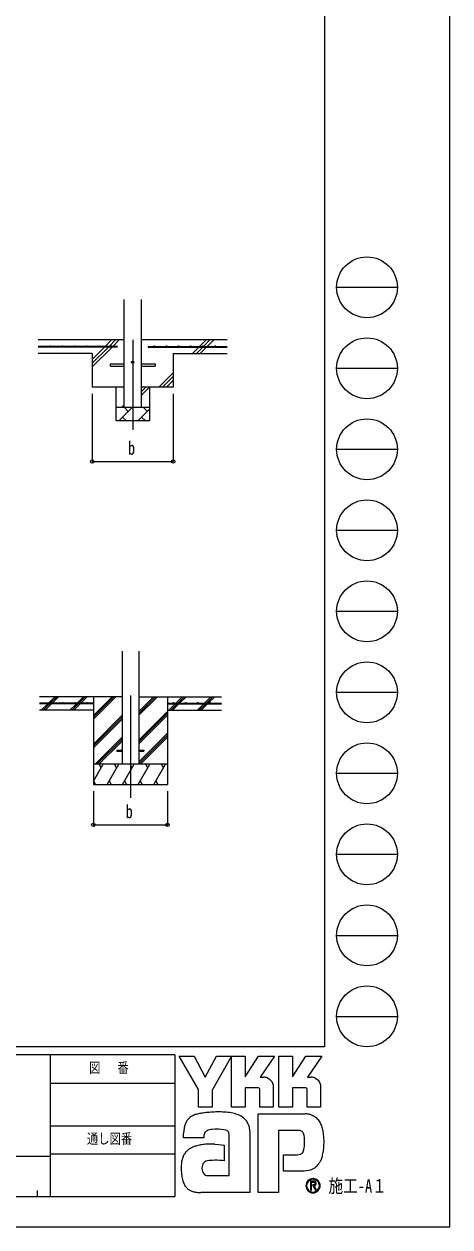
# Model space of a CAD drawing. Units: millimetres, scale not verified. Extents: x -12615 to 12615, y -8910 to 8910.
# Drawn here: x 9458 to 12615, y -8910 to 0 of the extents above; entities that cross this region are included whole.
import ezdxf
from ezdxf.enums import TextEntityAlignment as Align

# ---------------------------------------------------------------- set-up
doc = ezdxf.new("R2010")
doc.units = ezdxf.units.MM
doc.header["$LTSCALE"] = 40
for name, color, linetype in [('0-3_YKK_12', 2, 'Continuous'), ('0-4_YKK_13', 4, 'Continuous'), ('0-5_YKK_A1', 4, 'Continuous'), ('0-6_YKK_D', 6, 'Continuous'), ('0-7_YKK_ZWAK', 7, 'Continuous')]:
    doc.layers.add(name, color=color, linetype=linetype)
doc.styles.add('ＭＳ ゴシック', font='')
doc.styles.get('ＭＳ ゴシック').set_extended_font_data('MS Gothic')

msp = doc.modelspace()

# ---------------------------------------------------------------- linework, layer by layer
at = {"layer": '0-3_YKK_12'}
for p, q in [((10263.65, -2340.08), (10263.65, -3006.03)), ((10246.58, -4972.97), (10246.58, -5732.18))]:
    msp.add_line(p, q, dxfattribs=at)
at = {"layer": '0-4_YKK_13'}
for p, q in [((10098.65, -2517.08), (10201.15, -2517.08)), ((10098.65, -2533.08), (10098.65, -2517.08)), ((10098.65, -2533.08), (10201.15, -2533.08)), ((10326.15, -2517.08), (10428.65, -2517.08)), ((10326.15, -2533.08), (10428.65, -2533.08)), ((10428.65, -2517.08), (10428.65, -2533.08)), ((10146.58, -5377.68), (10146.58, -5386.68)), ((10146.58, -5377.68), (10184.08, -5377.68)), ((10146.58, -5386.68), (10184.08, -5386.68)), ((10309.08, -5377.68), (10346.58, -5377.68)), ((10309.08, -5386.68), (10346.58, -5386.68)), ((10346.58, -5377.68), (10346.58, -5386.68))]:
    msp.add_line(p, q, dxfattribs=at)
msp.add_circle((10263.65, -2505.08), 8, dxfattribs=at)
at = {"layer": '0-5_YKK_A1'}
for p, q in [((10201.15, -2840.08), (10201.15, -2040.08)), ((10326.15, -2040.08), (10326.15, -2840.08)), ((10201.15, -2340.08), (9563.65, -2340.08)), ((10148.65, -2387.58), (9563.65, -2387.58)), ((10148.65, -2392.58), (9563.65, -2392.58)), ((9963.65, -2540.08), (10111.15, -2392.58)), ((9963.65, -2483.52), (10054.58, -2392.58)), ((9963.65, -2511.8), (10082.86, -2392.58)), ((10059.58, -2387.58), (10107.08, -2340.08)), ((10087.86, -2387.58), (10135.36, -2340.08)), ((10116.15, -2387.58), (10163.65, -2340.08)), ((10148.65, -2387.58), (10148.65, -2392.58)), ((10963.65, -2340.08), (10326.15, -2340.08)), ((10378.65, -2387.58), (10963.65, -2387.58)), ((10378.65, -2387.58), (10378.65, -2392.58)), ((10378.65, -2392.58), (10963.65, -2392.58)), ((10707.08, -2440.08), (10754.58, -2392.58)), ((10735.36, -2440.08), (10782.86, -2392.58)), ((10759.58, -2387.58), (10807.08, -2340.08)), ((10763.65, -2440.08), (10811.15, -2392.58)), ((10787.86, -2387.58), (10835.36, -2340.08)), ((10816.15, -2387.58), (10863.65, -2340.08)), ((9963.65, -2440.08), (9563.65, -2440.08)), ((9963.65, -2440.08), (9963.65, -2690.08)), ((10563.65, -2440.08), (10563.65, -2690.08)), ((10563.65, -2440.08), (10963.65, -2440.08)), ((10457.08, -2690.08), (10563.65, -2583.52)), ((10485.36, -2690.08), (10563.65, -2611.8)), ((10513.65, -2690.08), (10563.65, -2640.08)), ((10201.15, -2690.08), (9963.65, -2690.08)), ((10138.65, -2690.08), (10138.65, -2940.08)), ((10326.15, -2751.75), (10387.81, -2690.08)), ((10326.15, -2723.47), (10359.53, -2690.08)), ((10563.65, -2690.08), (10326.15, -2690.08)), ((10388.65, -2690.08), (10388.65, -2940.08)), ((10388.65, -2840.08), (10138.65, -2840.08)), ((10159.38, -2940.08), (10259.38, -2840.08)), ((10181.24, -2840.08), (10201.15, -2820.18)), ((10230.83, -2868.64), (10202.27, -2840.08)), ((10372.25, -2868.64), (10343.7, -2840.08)), ((10388.65, -2940.08), (10138.65, -2940.08)), ((10187.93, -2911.53), (10216.49, -2940.08)), ((10300.8, -2940.08), (10388.65, -2852.24)), ((10329.36, -2911.53), (10357.91, -2940.08)), ((10184.08, -4645.83), (10184.08, -5482.18)), ((10309.08, -4645.83), (10309.08, -5482.18)), ((10184.08, -4982.18), (9571.58, -4982.18)), ((9638.42, -5029.68), (9685.92, -4982.18)), ((9657.42, -5024.83), (9700.06, -4982.18)), ((9666.7, -5029.68), (9714.2, -4982.18)), ((9850.55, -5029.68), (9898.05, -4982.18)), ((9864.69, -5029.68), (9912.19, -4982.18)), ((9878.83, -5029.68), (9926.33, -4982.18)), ((9971.58, -4982.18), (9971.58, -5632.18)), ((9971.58, -5149.06), (10138.47, -4982.18)), ((9971.58, -5134.92), (10124.32, -4982.18)), ((9971.58, -5120.78), (10110.18, -4982.18)), ((10309.08, -5119.93), (10446.83, -4982.18)), ((10309.08, -5105.79), (10432.69, -4982.18)), ((10309.08, -5091.65), (10418.55, -4982.18)), ((10309.08, -4982.18), (10921.58, -4982.18)), ((10521.58, -4982.18), (10521.58, -5632.18)), ((10583.18, -5029.68), (10630.68, -4982.18)), ((10597.32, -5029.68), (10644.82, -4982.18)), ((10611.47, -5029.68), (10658.97, -4982.18)), ((10795.31, -5029.68), (10842.81, -4982.18)), ((10809.46, -5029.68), (10856.96, -4982.18)), ((10823.6, -5029.68), (10871.1, -4982.18)), ((9971.58, -5029.68), (9571.58, -5029.68)), ((9971.58, -5034.68), (9571.58, -5034.68)), ((9585.92, -5082.18), (9633.42, -5034.68)), ((9600.06, -5082.18), (9647.56, -5034.68)), ((9614.2, -5082.18), (9661.7, -5034.68)), ((9652.56, -5029.68), (9654.23, -5028.02)), ((9799.45, -5080.78), (9845.55, -5034.68)), ((9812.19, -5082.18), (9859.69, -5034.68)), ((9826.33, -5082.18), (9873.83, -5034.68)), ((9971.58, -5029.68), (9971.58, -5034.68)), ((10521.58, -5029.68), (10921.58, -5029.68)), ((10521.58, -5029.68), (10521.58, -5034.68)), ((10521.58, -5034.68), (10921.58, -5034.68)), ((10530.68, -5082.18), (10578.18, -5034.68)), ((10544.82, -5082.18), (10592.32, -5034.68)), ((10558.96, -5082.18), (10606.47, -5034.68)), ((10742.81, -5082.18), (10790.31, -5034.68)), ((10756.95, -5082.18), (10804.46, -5034.68)), ((10771.1, -5082.18), (10818.6, -5034.68)), ((9971.58, -5082.18), (9571.58, -5082.18)), ((9971.58, -5332.91), (10184.08, -5120.41)), ((9971.58, -5347.05), (10184.08, -5134.55)), ((9971.58, -5361.19), (10184.08, -5148.7)), ((10309.08, -5303.78), (10521.58, -5091.28)), ((10309.08, -5317.92), (10521.58, -5105.42)), ((10309.08, -5332.06), (10521.58, -5119.56)), ((10521.58, -5082.18), (10921.58, -5082.18)), ((10309.08, -5465.91), (10521.58, -5253.41)), ((9984.44, -5482.18), (10184.08, -5282.54)), ((9998.58, -5482.18), (10184.08, -5296.68)), ((10012.73, -5482.18), (10184.08, -5310.83)), ((10309.08, -5480.05), (10521.58, -5267.55)), ((10321.09, -5482.18), (10521.58, -5281.69)), ((10521.58, -5482.18), (9971.58, -5482.18)), ((9971.58, -5607.63), (10044.01, -5482.18)), ((10029.01, -5508.17), (10014.01, -5482.18)), ((10072.88, -5632.18), (10159.48, -5482.18)), ((10144.48, -5508.16), (10129.48, -5482.18)), ((10188.35, -5632.18), (10274.95, -5482.18)), ((10259.95, -5508.17), (10244.95, -5482.18)), ((10303.82, -5632.18), (10390.42, -5482.18)), ((10375.42, -5508.17), (10360.42, -5482.18)), ((10419.29, -5632.18), (10505.89, -5482.18)), ((10490.89, -5508.16), (10475.89, -5482.18)), ((9972.41, -5606.2), (9987.41, -5632.18)), ((10087.88, -5606.2), (10102.88, -5632.18)), ((10203.35, -5606.2), (10218.35, -5632.18)), ((10318.82, -5606.2), (10333.82, -5632.18)), ((10434.29, -5606.2), (10449.29, -5632.18)), ((9971.58, -5632.18), (10521.58, -5632.18))]:
    msp.add_line(p, q, dxfattribs=at)
for centre in [(9653.65, -2385.08), (9743.65, -2385.08), (9833.65, -2385.08), (9923.65, -2385.08), (10013.65, -2385.08), (10103.65, -2385.08), (10423.65, -2385.08), (10513.65, -2385.08), (10603.65, -2385.08), (10693.65, -2385.08), (10783.65, -2385.08), (10873.65, -2385.08), (9656.58, -5027.18), (9746.58, -5027.18), (9836.58, -5027.18), (9926.58, -5027.18), (10566.58, -5027.18), (10656.58, -5027.18), (10746.58, -5027.18), (10836.58, -5027.18)]:
    msp.add_circle(centre, 2.5, dxfattribs=at)
at = {"layer": '0-6_YKK_D'}
for p, q in [((9963.65, -2740.08), (9963.65, -3241.08)), ((10563.65, -2740.08), (10563.65, -3241.08)), ((9963.65, -3240.08), (10563.65, -3240.08)), ((9971.58, -5682.18), (9971.58, -5933.18)), ((10521.58, -5682.18), (10521.58, -5933.18)), ((9971.58, -5932.18), (10521.58, -5932.18))]:
    msp.add_line(p, q, dxfattribs=at)
for centre in [(9963.65, -3240.08), (10563.65, -3240.08), (9971.58, -5932.18), (10521.58, -5932.18)]:
    msp.add_circle(centre, 12.75, dxfattribs=at)
at = {"layer": '0-7_YKK_ZWAK'}
for p, q in [((11685.06, 8325), (11685.06, -7575)), ((11775.06, -1950), (12225.06, -1950)), ((11775.06, -2550), (12225.06, -2550)), ((11775.06, -3150), (12225.06, -3150)), ((11775.06, -3750), (12225.06, -3750)), ((11775.06, -4350), (12225.06, -4350)), ((11775.06, -4950), (12225.06, -4950)), ((11775.06, -5550), (12225.06, -5550)), ((11775.06, -6150), (12225.06, -6150)), ((11775.06, -6750), (12225.06, -6750)), ((11775.06, -7350), (12225.06, -7350)), ((11685.06, -7575), (-11714.94, -7575)), ((9652.56, -7635), (6555.06, -7635)), ((9652.56, -7635), (9652.56, -8685)), ((10575.06, -7635), (9652.56, -7635)), ((10575.06, -7635), (10575.06, -8685)), ((9652.56, -7845), (10575.06, -7845)), ((9652.56, -8160), (10575.06, -8160)), ((10575.06, -8370), (9652.56, -8370)), ((6555.06, -8385), (9652.56, -8385)), ((9555.06, -8640), (9555.06, -8685)), ((6555.06, -8685), (9652.56, -8685)), ((9652.56, -8685), (10575.06, -8685)), ((11600.02, -8651.94), (11600.02, -8651.94))]:
    msp.add_line(p, q, dxfattribs=at)
for points in [[(-12615, -8910), (12615, -8910), (12615, 8910), (-12615, 8910)], [(10608.06, -7644), (10718.49, -7644), (10801.41, -7800.3), (10884.12, -7644), (10994.63, -7644), (10853.01, -7895.97), (10853.01, -8022.4), (10752.29, -8022.4), (10752.29, -7892.57)]]:
    msp.add_lwpolyline(points, close=True, dxfattribs=at)
for points in [[(11191.64, -7879.83), (11096.31, -7879.83), (11096.31, -8022.29), (10994.74, -8022.29), (10994.74, -7644), (11096.31, -7644), (11096.31, -7798.75), (11196.21, -7644), (11315.52, -7644), (11208.48, -7800.64), (11212.27, -7800.64), (11216.46, -7800.64), (11220.76, -7800.64), (11224.9, -7800.64), (11228.6, -7800.64), (11231.58, -7800.64), (11233.57, -7800.64), (11234.3, -7800.64)], [(11542.53, -7879.83), (11447.31, -7879.83), (11447.31, -8022.4), (11345.69, -8022.4), (11345.69, -7644), (11447.31, -7644), (11447.31, -7798.75), (11547.1, -7644), (11666.41, -7644), (11559.37, -7800.64), (11563.2, -7800.64), (11567.41, -7800.64), (11571.71, -7800.64), (11575.84, -7800.64), (11579.52, -7800.64), (11582.49, -7800.64), (11584.47, -7800.64), (11585.19, -7800.64)], [(11263.52, -7806.64), (11275.65, -7813.57), (11285.92, -7822.6), (11294.18, -7833.36), (11300.27, -7845.45), (11304.03, -7858.49), (11305.32, -7872.11), (11305.32, -8022.65), (11206.23, -8022.65), (11206.23, -7894.23)], [(11614.45, -7806.64), (11626.61, -7813.57), (11636.92, -7822.6), (11645.22, -7833.36), (11651.35, -7845.45), (11655.14, -7858.49), (11656.44, -7872.11), (11656.44, -8022.4), (11557.12, -8022.4), (11557.12, -7894.23)], [(11486.61, -8194.52), (11343.58, -8194.52), (11343.58, -8655), (11193.69, -8655), (11193.69, -8072.37), (11542.06, -8072.37)], [(10814.39, -8196.93), (10807.42, -8200.86), (10801.98, -8205.65), (10797.86, -8211.25), (10794.88, -8217.59), (10792.82, -8224.59), (10791.48, -8232.21), (10790.67, -8240.37), (10790.19, -8249), (10640.23, -8249.37), (10640.67, -8228.86), (10641.5, -8205.82)], [(11123.13, -8157.5), (11127.38, -8174.71), (11129.79, -8193.13), (11130.55, -8212.76), (11130.55, -8655), (10768.66, -8655)], [(10871.84, -8296.58), (10900.22, -8298.46), (10922.53, -8300.96), (10937.13, -8303.3), (10942.36, -8304.7), (10942.36, -8419.42), (10925.77, -8417.67), (10907.57, -8416.68), (10888.94, -8416.3), (10871.06, -8416.36), (10855.1, -8416.69), (10842.25, -8417.13), (10833.68, -8417.51), (10830.56, -8417.68), (10817.59, -8420.05), (10806.4, -8423.76), (10797.01, -8428.84), (10789.4, -8435.31), (10783.58, -8443.19), (10779.55, -8452.51), (10777.31, -8463.3), (10776.86, -8475.57), (10778.29, -8489.07), (10781.15, -8500.22), (10785.28, -8509.25), (10790.48, -8516.37), (10796.58, -8521.78), (10803.4, -8525.72), (10810.76, -8528.37), (10818.48, -8529.97), (10977.79, -8529.97), (10977.79, -8235.22), (10977.83, -8229.38), (10977.53, -8223.66), (10976.78, -8218.16), (10975.5, -8212.94), (10973.59, -8208.07), (10970.96, -8203.64), (10967.51, -8199.72), (10963.16, -8196.37)], [(10963.16, -8196.37), (10953.82, -8192.71), (10938.88, -8189.6), (10919.82, -8187.31), (10898.12, -8186.08), (10875.25, -8186.18), (10852.69, -8187.85)], [(11636.14, -8113.54), (11645.92, -8125.87), (11653.24, -8137.83), (11658.35, -8148.65)], [(11537.48, -8282.99), (11537.29, -8263.9), (11536.38, -8246.69), (11534.23, -8231.59), (11530.31, -8218.78)], [(11623.69, -8462.91), (11609.85, -8473.67), (11595.43, -8482.13), (11580.55, -8488.44), (11565.3, -8492.76), (11549.8, -8495.23), (11534.16, -8496.03), (11380.08, -8496.03), (11380.08, -8374.99), (11466.96, -8374.99), (11482.98, -8374.77), (11497.07, -8373.4), (11509.16, -8369.86)], [(11623.82, -8587.79), (11623.75, -8586.03), (11623.53, -8584.34), (11623.16, -8582.71), (11622.66, -8581.16), (11622.01, -8579.69), (11621.22, -8578.31), (11620.3, -8577.02), (11619.24, -8575.84), (11617.85, -8574.61), (11616.31, -8573.54), (11614.62, -8572.63), (11612.79, -8571.88), (11610.84, -8571.29), (11608.75, -8570.87), (11606.55, -8570.61), (11604.23, -8570.53), (11581.5, -8570.53), (11581.5, -8637.42), (11588.37, -8637.42), (11588.37, -8577.35), (11604.23, -8577.35), (11605.87, -8577.41), (11607.41, -8577.57), (11608.85, -8577.83), (11610.19, -8578.2), (11611.42, -8578.67), (11612.53, -8579.24), (11613.52, -8579.9), (11614.4, -8580.67)], [(11617.08, -8587.79), (11616.66, -8591.01), (11615.51, -8593.54), (11613.78, -8595.47), (11611.64, -8596.87), (11609.23, -8597.83), (11606.71, -8598.42), (11604.25, -8598.72), (11601.99, -8598.8), (11596.03, -8598.8), (11599.04, -8603.91), (11618.68, -8637.65), (11626.54, -8637.65), (11607.6, -8605.17), (11609.37, -8604.82), (11611.07, -8604.37), (11612.67, -8603.83), (11614.19, -8603.2), (11615.6, -8602.47), (11616.92, -8601.65), (11618.14, -8600.73), (11619.24, -8599.73)]]:
    msp.add_lwpolyline(points, dxfattribs=at)
for centre in [(12000.06, -1950), (12000.06, -2550), (12000.06, -3150), (12000.06, -3750), (12000.06, -4350), (12000.06, -4950), (12000.06, -5550), (12000.06, -6150), (12000.06, -6750), (12000.06, -7350)]:
    msp.add_circle(centre, 225, dxfattribs=at)
for centre, radius, start, end in [((11234.45, -7875.57), 74.93, 78.26798, 90.11215), ((11235.52, -7870.11), 69.37, 66.19963, 78.22058), ((11585.34, -7875.7), 75.07, 78.27851, 90.10826), ((11586.37, -7870.44), 69.7, 66.2483, 78.23226), ((11192.17, -7893.88), 14.06, 358.57817, 92.1683), ((11543.13, -7893.81), 14, 358.29941, 92.43455), ((10754.79, -8184.02), 108.55, 122.60463, 137.83438), ((10769.15, -8207.24), 135.84, 108.37421, 122.42809), ((10791.88, -8288.08), 219.75, 100.93159, 107.35499), ((10866.16, -8648.45), 587.69, 97.86054, 101.37938), ((10901.03, -8890.74), 832.48, 94.90201, 97.9576), ((10903.41, -8910.14), 852, 91.6169, 94.94971), ((10900.11, -8772.18), 714.01, 87.51794, 91.66439), ((10909.38, -8573.33), 514.94, 81.92631, 87.59083), ((10936.76, -8385.69), 325.32, 73.67137, 82.05943), ((10977.38, -8249.75), 183.45, 60.60528, 73.9085), ((10994.01, -8216.59), 146.41, 52.17347, 59.90542), ((11008.88, -8197.34), 122.08, 43.55042, 52.14561), ((11536.36, -8232.64), 160.37, 78.73198, 87.96551), ((11541.07, -8208.59), 135.87, 69.03034, 78.69541), ((11545.45, -8196.9), 123.38, 59.39484, 68.9885), ((11547.48, -8193.34), 119.28, 50.3012, 59.3616), ((11546.74, -8194.18), 120.4, 42.05209, 50.28551), ((10913.41, -8221.38), 272.36, 171.55622, 176.72493), ((10821.12, -8207.6), 179.04, 163.48385, 171.57982), ((10774.82, -8193.86), 130.74, 152.2125, 163.4865), ((10754.81, -8183.52), 108.22, 138.03852, 152.12015), ((10853.97, -8290.89), 101.95, 102.4979, 112.84632), ((10873.7, -8375.98), 189.3, 96.37207, 102.75341), ((11017.07, -8189.43), 110.69, 34.48659, 43.50182), ((11017.13, -8189.26), 110.55, 25.58915, 34.43128), ((11007.29, -8193.87), 121.41, 17.43089, 25.54591), ((11487.42, -8268.03), 73.52, 77.94572, 90.63794), ((11493.81, -8238.05), 42.86, 60.20991, 77.92418), ((11487.28, -8228.44), 188.76, 14.76267, 25.00486), ((11371.51, -8259.99), 308.76, 7.9139, 14.95041), ((11497.96, -8230.26), 34.04, 39.8078, 59.75378), ((11492.14, -8234.71), 41.37, 22.65544, 39.38165), ((11196.61, -8284.73), 340.88, 355.2339, 0.29193), ((11255.87, -8276.8), 425.61, 2.54376, 8.01251), ((11189.59, -8280.29), 491.98, 357.76419, 2.60674), ((10754.78, -8438.01), 127.65, 142.04688, 153.80771), ((10750.42, -8434.88), 122.29, 130.60221, 141.94427), ((10757.63, -8443.54), 133.55, 120.60724, 130.53081), ((10771.85, -8467.72), 161.6, 112.58838, 120.58162), ((10790.98, -8513.7), 211.4, 106.61303, 112.59024), ((10821.07, -8614.84), 316.93, 99.87193, 106.59825), ((10837.93, -8709.82), 413.39, 94.78469, 99.91711), ((10846.14, -8804.31), 508.24, 90.80099, 94.81812), ((10847.39, -8874.68), 578.61, 87.57779, 90.82714), ((11495.16, -8338.28), 34.54, 293.91672, 314.09376), ((11490.45, -8334.13), 40.8, 314.78099, 333.92928), ((11460.15, -8319.42), 74.48, 334.00676, 347.34989), ((11377.49, -8300.27), 159.33, 347.14308, 355.40008), ((11307.45, -8294.38), 373.25, 347.15166, 352.97565), ((11208.51, -8281.51), 473.02, 352.8937, 357.82206), ((10914.4, -8470.46), 291.87, 174.55588, 182.47272), ((10826.95, -8462.09), 204.02, 164.97537, 174.56739), ((10777.37, -8448.87), 152.71, 153.89178, 164.94341), ((11523.69, -8350.16), 150.71, 311.57033, 318.66243), ((11506.24, -8334.86), 173.92, 318.67367, 325.29112), ((11551.08, -8368.28), 118.04, 326.23251, 339.61931), ((11440.22, -8325.35), 236.92, 339.22498, 347.31457), ((11077.49, -8467.89), 454.94, 181.90948, 187.89042), ((10886.08, -8494.82), 261.65, 187.80471, 196.36971), ((11600.11, -8604.57), 52.92, 90.09157, 179.92363), ((11600.1, -8604.47), 52.82, 44.93442, 90.08536), ((10785.01, -8524.67), 156.26, 196.3102, 208.20993), ((10741.01, -8548.09), 106.41, 208.29777, 223.35561), ((10731.08, -8556.83), 93.2, 223.64205, 239.63663), ((10739.32, -8541.84), 110.3, 239.8785, 253.65355), ((11599.78, -8604.63), 52.6, 179.86065, 225.14399), ((11599.77, -8604.4), 47.06, 134.8007, 180.12175), ((11599.58, -8604.7), 46.87, 179.75513, 225.29722), ((11600.03, -8604.63), 52.77, 224.94536, 269.98445), ((11599.91, -8604.13), 46.97, 89.86602, 135.149), ((11599.93, -8605.12), 46.82, 224.62822, 270.10973), ((11600.12, -8604.49), 47.33, 45.03108, 90.11509), ((11600.03, -8604.37), 53.04, 269.98802, 314.93777), ((11599.95, -8604.42), 47.52, 270.09072, 359.90926), ((11607.02, -8587.51), 10.06, 358.3894, 42.86139), ((11607.22, -8588.27), 16.6, 316.37674, 1.6565), ((11600.15, -8604.5), 47.31, 0.00643, 45.07115), ((11600.52, -8604.31), 52.41, 359.78949, 45.13288), ((11600.39, -8604.71), 52.54, 314.92572, 0.23508), ((10754.4, -8490.03), 164.26, 253.69102, 263.74909), ((10767.18, -8376.29), 278.71, 263.68487, 270.30455)]:
    msp.add_arc(centre, radius, start, end, dxfattribs=at)

# ---------------------------------------------------------------- texts
at = {"layer": '0-6_YKK_D', "style": 'ＭＳ ゴシック', "width": 0.8}
for p in [(10227.65, -3220.08), (10210.58, -5912.18)]:
    msp.add_text('b', height=98.97, dxfattribs=at).set_placement(p, align=Align.BOTTOM_LEFT)
at = {"layer": '0-7_YKK_ZWAK', "style": 'ＭＳ ゴシック', "width": 0.8}
for s, height, p in [('図\u3000 番', 76.98, (9940.21, -7792.5)), ('通し図番', 76.98, (9923.41, -8317.5)), ('施工-A１', 98.97, (11715.06, -8685))]:
    msp.add_text(s, height=height, dxfattribs=at).set_placement(p, align=Align.BOTTOM_LEFT)

doc.saveas('drawing.dxf')
